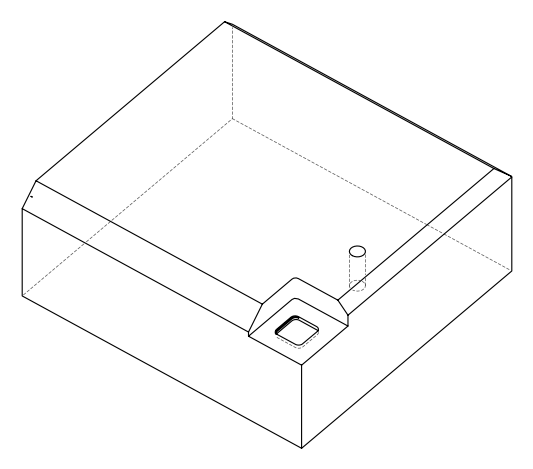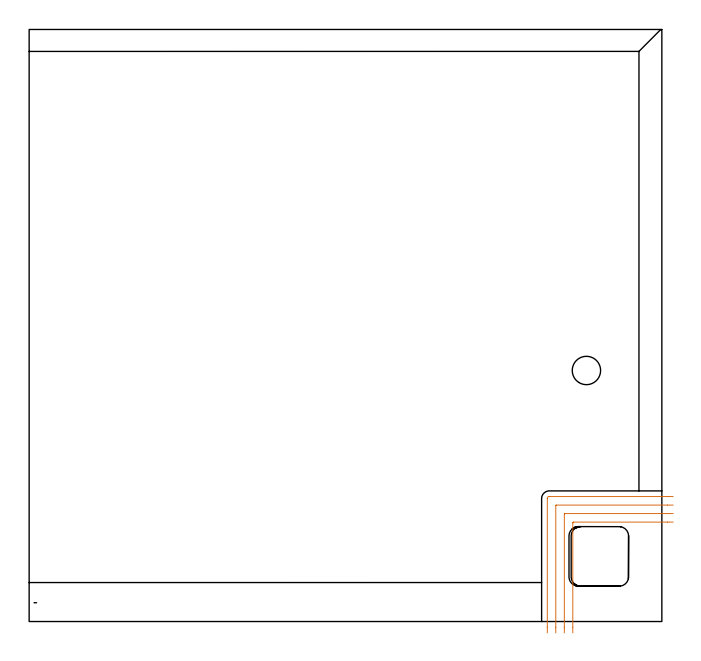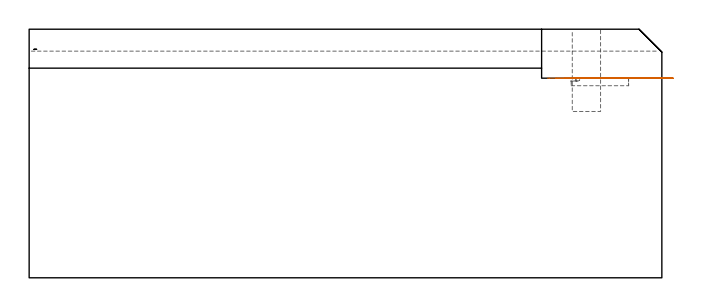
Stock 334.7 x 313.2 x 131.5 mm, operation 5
(PLAN: 6 operations, 3 tool changes, 88 min)
(1 INDEXABLE_INSERT_DRILL_BLIND_HOLE_FROM_SOLID | STEP1POCKET | UGT0302_001 | 0.18 min | 7672 mm3)
(2 AREA_MILL | FG_CHAMFER_SURFACE | UGT0205_001 | 9.75 min | 18354 mm3)
(3 AREA_MILL_1 | FG_CHAMFER_SURFACE_1 | UGT0205_001 | 13.31 min | 21966 mm3)
(4 AREA_MILL_2 | FG_CHAMFER_SURFACE_2 | UGT0205_001 | 17.6 min | 59211 mm3)
(5 MILL_CORNER_NOTCH_RECTANGULAR | CORNER_NOTCH_RECTANGULAR | NXT0201_008 | Follow Part, ap 1.5, ae 75% | 46.55 min | 111574 mm3)
(6 MILL_RECTANGULAR_POCKET | POCKET_RECTANGULAR_STRAIGHT | UGT0201_101 | Follow Part, ap 2.5, ae 75% | 0.65 min | 3794 mm3)
(TOOL UGT0302_001 | Indexable Insert Drill 15mm | D15 PA180 FL50 Z2)
(TOOL UGT0205_001 | Chamfer Mill 20 x 3 x 45 deg. | D20 FL50 Z2)
(TOOL NXT0201_008 | ENDMILL 6mm [2P460-0600-NA 1630] | D6 FL26 Z6)
(TOOL UGT0201_101 | End Mill 10 mm | D10 FL12 Z2)
(OP 5 MILL_CORNER_NOTCH_RECTANGULAR, part 2 of 2)
G0 Z141.5
X340.7 Y52.6
Z105.6
G1 X337.7
X287.897 F500.
G3 X287.6 Y52.303 R0.3
G1 Y-3.
Y-6. F250.
G0 Z141.5
X340.7 Y57.1
Z105.6
G1 X337.7
X283.398 F500.
G3 X283.1 Y56.802 R0.3
G1 Y-3.
Y-6. F250.
G0 Z141.5
X340.7 Y61.6
Z105.6
G1 X337.7
X278.898 F500.
G3 X278.6 Y61.302 R0.3
G1 Y-3.
Y-6. F250.
G0 Z141.5
X340.7 Y66.1
Z105.6
G1 X337.7
X275.1 F500.
G3 X274.1 Y65.1 R1.
G1 Y-3.
Y-6. F250.
G0 Z141.5
M5
M2
